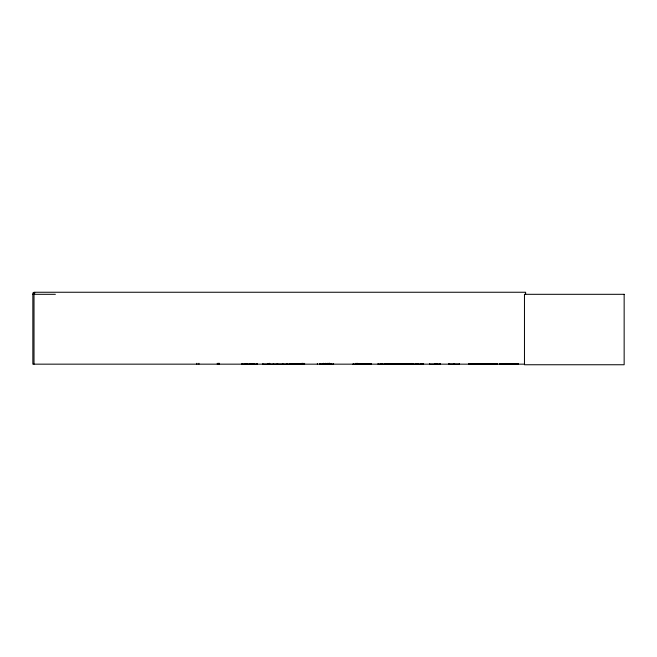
<?xml version="1.0" encoding="UTF-8"?>
<svg xmlns="http://www.w3.org/2000/svg" width="657" height="657" viewBox="0 0 657 657"><rect width="100%" height="100%" fill="white"/><g stroke="black" fill="none" stroke-linecap="round" stroke-linejoin="round"><path stroke-width="0.99" d="M440.091 364.134L440.1 363.576M468.728 363.691L468.655 364.159L497.349 364.101L468.646 363.691L468.737 364.134M470.223 363.847L489.342 363.6M497.275 364.134L497.349 363.691M499.386 363.847L518.472 364.126L518.455 363.6L518.414 364.142L499.386 364.142M468.663 363.904L497.349 363.879M497.341 364.159L497.267 363.691M333.592 364.085L320.517 364.134L320.649 363.625M245.135 364.068L245.184 363.576M406.24 364.085L406.33 363.576M406.478 364.011L406.387 363.625M415.725 364.068L415.544 363.576M290.09 364.085L290.098 363.625L290.197 364.159M282.674 364.011L282.584 363.576M322.981 364.085L322.924 363.576M268.015 364.159L267.892 363.428M268.442 364.068L268.467 363.625M401.632 364.085L401.657 363.625L401.69 364.159M411.356 364.085L411.381 363.625M254.226 364.085L254.259 363.625L254.3 364.159M415.553 364.085L415.774 363.576M241.62 364.085L257.462 364.101M247.295 364.085L247.361 363.625L247.418 364.159M353.4 364.085L353.466 363.625M358.747 364.085L358.804 363.625M242.532 364.085L242.597 363.625M34.903 292.989L32.85 292.989L32.85 364.159L524.598 364.159M32.85 294.311L55.385 294.311M289.942 363.699L303.091 363.699M358.114 363.699L371.271 363.699M384.542 363.699L407.02 363.699M289.909 363.871L303.115 363.888M358.09 363.888L371.295 363.888M384.517 363.888L407.044 363.888M499.328 363.986L518.472 363.986M303.107 364.118L273.542 364.085M371.287 364.118L352.694 364.159M448.797 364.011L459.366 364.134L459.366 363.576M437.127 364.085L437.053 363.625L436.979 364.159M381.085 364.085L381.019 363.625M378.284 364.085L423.576 364.085L423.576 363.576M257.043 364.068L257.018 363.625M256.665 364.085L256.6 363.625M251.327 364.085L251.261 363.625M412.851 364.085L412.793 363.625L412.736 364.159M406.757 364.085L406.839 363.428M330.151 364.159L330.2 363.576L330.257 364.085M322.833 364.085L322.727 363.576M421.925 364.068L421.876 363.576M413.302 364.068L413.245 363.576M421.047 364.085L421.006 363.625L420.973 364.159M411.906 364.068L411.988 363.428M323.474 364.085L323.499 363.576M525.625 294.311L525.625 292.25L34.008 292.25L34.008 364.159M510.982 363.576L510.957 364.159L510.891 363.576M505.882 363.428L505.849 364.159M505.8 363.428L505.824 364.159M505.463 363.428L505.479 364.159M500.42 363.576L500.396 364.159L500.322 363.576M454.266 363.428L454.266 364.159M453.897 363.428L453.897 364.159M448.797 363.576L448.797 364.159M440.165 363.576L440.165 364.159L429.53 364.134L429.596 363.576M437.685 363.576L437.685 364.159M435.008 363.428L435.057 364.159M418.476 363.428L418.476 364.159M418.115 363.428L418.115 364.159M417.031 363.428L417.031 364.159M416.735 363.428L416.735 364.159M415.98 363.428L415.98 364.159M415.659 363.428L415.774 364.159M413.015 363.576L413.015 364.159M412.292 363.428L412.292 364.159M411.824 363.428L411.857 364.159M411.504 363.428L411.413 364.159M410.395 363.428L410.395 364.159M410.058 363.428L410.058 364.159M408.711 363.428L408.711 364.159M408.49 363.428L408.49 364.159M407.866 363.576L407.866 364.159M407.176 363.428L407.176 364.159L407.151 363.576M406.511 363.576L406.511 364.159M405.821 363.576L405.821 364.159M404.269 363.428L404.269 364.159M404.088 363.428L404.088 364.159M402.519 363.576L402.519 364.159M382.07 363.428L382.095 364.159M381.265 363.576L381.265 364.159M380.945 363.576L380.945 364.159M380.559 363.576L380.559 364.159M378.465 363.428L378.465 364.159M378.366 363.428L378.366 364.159M378.145 363.576L378.145 364.159M367.977 363.576L367.977 364.159M365.818 363.428L365.818 364.159M365.596 363.428L365.596 364.159M361.564 363.576L361.564 364.159M358.87 363.576L358.87 364.159M357.383 364.068L357.268 363.28M357.121 363.428L357.121 364.159M356.045 363.28L356.045 364.159M353.532 363.576L353.532 364.159M333.559 363.576L333.559 364.159M330.89 363.576L330.89 364.159M329.387 363.28L329.387 364.159M329.182 363.28L329.182 364.159M328.911 363.28L328.911 364.159M328.328 363.428L328.328 364.159M327.974 363.428L327.974 364.159M327.219 363.28L327.219 364.159M326.299 363.576L326.299 364.159M326.25 363.428L326.25 364.159M326.086 364.159L326.086 363.428L325.897 364.159M325.741 363.428L325.732 364.159L325.708 363.28M325.478 363.428L325.486 364.159M325.174 363.576L325.174 364.159M325.108 363.576L325.108 364.159M323.967 363.428L323.967 364.159M323.655 363.28L323.655 364.159M323.334 363.576L323.334 364.159M322.677 363.576L322.677 364.159M320.731 363.576L320.731 364.159M320.14 363.576L320.14 364.159M319.581 363.576L319.581 364.159M317.339 363.576L317.339 364.159M304.634 363.576L304.634 364.159M303.969 363.28L303.969 364.159M302.746 363.28L302.746 364.159M302.442 363.576L302.442 364.159M302.006 363.28L302.006 364.159M301.842 363.576L301.842 364.159M301.284 363.576L301.284 364.159M299.05 363.576L299.05 364.159M287.396 363.428L287.388 364.159M287.134 363.428L287.142 364.159M282.674 363.576L282.724 364.159M277.591 363.428L277.591 364.159M277.279 363.428L277.279 364.159M273.468 363.576L273.468 364.159M273.345 363.576L273.353 364.159L262.775 364.134L262.784 363.576M269.748 363.428L269.74 364.159M269.354 363.28L269.354 364.159M268.532 363.576L268.606 364.159M268.253 363.428L268.245 364.159M256.953 363.576L256.953 364.159M256.542 363.576L256.542 364.159M253.52 363.428L253.52 364.159M253.347 363.428L253.347 364.159M252.945 363.428L252.945 364.159M252.764 363.428L252.764 364.159M251.976 363.576L251.976 364.159M251.196 363.576L251.196 364.159M250.489 363.428L250.489 364.159M250.177 363.428L250.177 364.159M247.632 363.576L247.632 364.159M246.268 363.428L246.268 364.159M246.096 363.428L246.096 364.159M245.858 363.428L245.858 364.159M245.669 363.428L245.669 364.159M242.655 363.576L242.655 364.159M242.08 363.576L242.08 364.159M219.331 363.28L219.331 364.159M218.855 363.28L218.855 364.159M218.379 363.28L218.379 364.159M217.278 363.28L217.278 364.159M198.915 363.28L198.915 364.159M196.862 363.28L196.862 364.159M624.15 294.311L524.467 294.311L524.467 364.75L624.15 364.75L624.15 294.311M436.174 364.159L436.174 363.428L436.149 364.159M434.688 364.159L434.688 363.428L434.638 364.159"/></g></svg>
